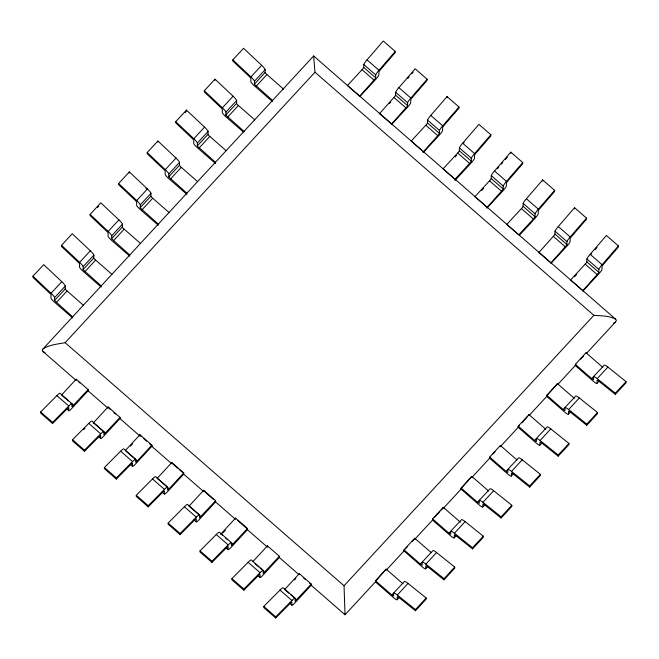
<?xml version="1.0" encoding="UTF-8"?>
<svg xmlns="http://www.w3.org/2000/svg" width="659" height="659" viewBox="0 0 659 659"><rect width="100%" height="100%" fill="white"/><g stroke="black" fill="none" stroke-linecap="round" stroke-linejoin="round"><path stroke-width="0.99" d="M32.983 276.228L32.95 277.373L49.252 292.761A2.743 0.502 42.7 0 1 51.023 295.026L50.949 297.893A4.811 0.873 42.7 0 0 54.499 302.168L72.63 317.967L72.663 316.822L54.549 300.611L54.631 297.571L65.34 285.981A6.079 1.104 42.7 0 0 61.781 281.681L43.692 264.63L32.983 276.228L51.072 293.271A6.079 1.104 42.7 0 1 54.631 297.571M88.141 389.601L71.971 406.776L71.996 403.728L60.043 393.316A6.079 0.939 -48.9 0 0 56.863 395.614L40.66 411.949L40.627 413.094L52.58 423.515L67.185 408.819A2.743 0.42 -48.9 0 1 68.775 407.781L68.693 410.656A4.811 0.741 -48.9 0 0 71.872 408.325L88.108 390.746L88.141 389.601L76.189 379.18L61.559 395.021L68.281 400.878M52.58 423.515L52.613 422.361L68.824 406.035A6.079 0.939 -48.9 0 1 71.996 403.728M111.923 274.317L94.632 259.201L93.792 258.007L93.891 255.074A6.079 1.104 42.7 0 0 90.332 250.774L72.243 233.723L61.534 245.313L61.501 246.466L77.803 261.845A2.743 0.502 42.7 0 1 79.582 264.111L79.5 266.986A4.811 0.873 42.7 0 0 83.05 271.261L101.181 287.06M83.372 305.232L66.081 290.108L65.241 288.922L65.34 285.981M120.02 417.378L103.842 434.553L103.875 431.513L91.922 421.093A6.079 0.939 -48.9 0 0 88.743 423.399L72.539 439.726L72.506 440.879L84.459 451.291L99.056 436.604A2.743 0.42 -48.9 0 1 100.646 435.566L100.563 438.433A4.811 0.741 -48.9 0 0 103.743 436.101L119.987 418.523L120.02 417.378L108.068 406.957L93.216 423.045M76.172 379.757L76.189 379.18M101.214 285.907L83.1 269.696L83.182 266.664L93.891 255.074M140.474 243.41L123.192 228.294L122.343 227.1L122.442 224.159A6.079 1.104 42.7 0 0 118.892 219.859L100.794 202.815L90.085 214.406L90.052 215.551L106.363 230.938A2.743 0.502 42.7 0 1 108.134 233.204L108.051 236.079A4.811 0.873 42.7 0 0 111.61 240.346L129.732 256.145M84.459 451.291L84.492 450.146L100.695 433.811A6.079 0.939 -48.9 0 1 103.875 431.513M137.261 460.995L135.672 462.313L135.746 459.29L123.793 448.87A6.079 0.939 -48.9 0 0 120.613 451.176L104.41 467.511L104.377 468.656L116.33 479.077L130.935 464.381A2.743 0.42 -48.9 0 1 132.517 463.343L132.443 466.218A4.811 0.741 -48.9 0 0 135.622 463.887L151.858 446.308L151.891 445.154L139.939 434.742L125.309 450.583L137.261 460.995L151.891 445.154M129.765 255L111.659 238.789L111.733 235.749L122.442 224.159M108.068 406.957L110.292 409.486M118.636 183.49L118.612 184.644L134.914 200.031A2.743 0.502 42.7 0 1 136.685 202.288L136.602 205.163A4.811 0.873 42.7 0 0 140.161 209.438L158.284 225.238L158.317 224.093L140.21 207.873L140.285 204.842L150.993 193.252A6.079 1.104 42.7 0 0 147.443 188.952L129.345 171.9L118.636 183.49L136.734 200.542A6.079 1.104 42.7 0 1 140.285 204.842M116.33 479.077L116.363 477.923L132.566 461.597A6.079 0.939 -48.9 0 1 135.746 459.29M129.312 173.053L129.345 171.9M169.132 488.78L167.543 490.098L167.625 487.075L155.672 476.655A6.079 0.939 -48.9 0 0 152.493 478.953L136.289 495.288L136.256 496.433L148.209 506.853L162.806 492.158A2.743 0.42 -48.9 0 1 164.396 491.12L164.313 493.995A4.811 0.741 -48.9 0 0 167.493 491.663L183.737 474.085L183.762 472.94L171.81 462.519L157.18 478.36L169.132 488.78L183.762 472.94M197.576 181.587L180.294 166.472L179.446 165.277L179.545 162.345A6.079 1.104 42.7 0 0 175.994 158.045L157.905 140.993L147.196 152.583L147.163 153.728L163.465 169.116A2.743 0.502 42.7 0 1 165.236 171.381L165.162 174.256A4.811 0.873 42.7 0 0 168.712 178.531L186.843 194.331M139.906 435.887L139.939 434.742M169.025 212.495L151.743 197.379L150.895 196.193L150.993 193.252M157.872 142.138L157.905 140.993M148.209 506.853L148.242 505.708L164.445 489.373A6.079 0.939 -48.9 0 1 167.625 487.075M186.876 193.178L168.762 176.966L168.844 173.935L179.545 162.345M226.136 150.68L208.845 135.565L208.005 134.37L208.104 131.429A6.079 1.104 42.7 0 0 204.545 127.129L186.456 110.086L175.747 121.676L175.714 122.821L192.016 138.209A2.743 0.502 42.7 0 1 193.787 140.474L193.713 143.341A4.811 0.873 42.7 0 0 197.263 147.616L215.394 163.416M215.641 500.716L199.471 517.892L199.496 514.852L187.543 504.432A6.079 0.939 -48.9 0 0 184.363 506.738L168.16 523.065L168.127 524.218L180.08 534.63L194.685 519.943A2.743 0.42 -48.9 0 1 196.267 518.905L196.184 521.78A4.811 0.741 -48.9 0 0 199.372 519.449L215.608 501.87L215.641 500.716L203.689 490.304L188.836 506.384M171.777 463.672L171.81 462.519M186.456 110.086L186.423 111.231L185.08 112.681M180.08 534.63L180.113 533.485L196.316 517.15A6.079 0.939 -48.9 0 1 199.496 514.852M215.411 162.847L215.427 162.271L197.313 146.059L197.395 143.019L208.104 131.429M254.671 120.342L254.687 119.765L237.191 104.427L236.556 103.455L236.655 100.522A6.079 1.104 42.7 0 0 233.097 96.222L215.007 79.171L204.298 90.761L204.265 91.914L220.567 107.302A2.743 0.502 42.7 0 1 222.347 109.559L222.264 112.434A4.811 0.873 42.7 0 0 225.815 116.709L243.187 131.849M247.512 528.502L231.342 545.677L231.375 542.629L219.414 532.217A6.079 0.939 -48.9 0 0 216.243 534.515L200.031 550.85L199.998 551.995L211.951 562.415L226.556 547.72A2.743 0.42 -48.9 0 1 228.146 546.682L228.063 549.557A4.811 0.741 -48.9 0 0 231.243 547.225L247.479 529.647L247.512 528.502L235.56 518.081L220.707 534.169M214.974 80.324L215.007 79.171M203.656 491.449L203.689 490.304M211.951 562.415L211.984 561.27L228.195 544.935A6.079 0.939 -48.9 0 1 231.375 542.629M243.962 131.932L243.978 131.355L225.864 115.144L225.946 112.112L236.655 100.522M283.222 89.435L283.238 88.858L265.75 73.52L265.107 72.548L265.206 69.607A6.079 1.104 42.7 0 0 261.656 65.307L243.558 48.264L232.849 59.854L232.816 60.999L249.127 76.386A2.743 0.502 42.7 0 1 250.898 78.652L250.815 81.527A4.811 0.873 42.7 0 0 254.374 85.794L272.497 101.593M279.391 556.278L263.221 573.454L263.246 570.414L251.293 559.993A6.079 0.939 -48.9 0 0 248.113 562.3L231.91 578.627L231.877 579.78L243.83 590.192L258.427 575.505A2.743 0.42 -48.9 0 1 260.017 574.467L259.934 577.333A4.811 0.741 -48.9 0 0 263.114 575.01L279.358 557.432L279.391 556.278L267.439 545.858L252.801 561.707M235.527 519.226L235.56 518.081M272.513 101.025L272.529 100.448L254.423 84.237L254.498 81.205L265.206 69.607M243.83 590.192L243.863 589.047L260.066 572.712A6.079 0.939 -48.9 0 1 263.246 570.414M311.262 584.063L295.092 601.239L295.117 598.191L283.164 587.779A6.079 0.939 -48.9 0 0 279.984 590.077L263.781 606.412L263.748 607.557L275.701 617.977L290.306 603.282A2.743 0.42 -48.9 0 1 291.888 602.244L291.813 605.119A4.811 0.741 -48.9 0 0 294.993 602.787L311.229 585.208L311.262 584.063L299.31 573.643L284.68 589.484L289.161 593.388M267.422 546.435L267.439 545.858M275.701 617.977L275.734 616.824L291.937 600.497A6.079 0.939 -48.9 0 1 295.117 598.191M299.293 574.22L299.31 573.643M359.377 96.527L375.07 78.891L375.663 77.861L375.729 74.92A6.079 0.939 -48.9 0 1 378.974 70.274L395.252 51.443L383.299 41.023L367.022 59.854A6.079 0.939 -48.9 0 0 363.776 64.508L363.71 67.44L362.928 68.717L347.441 85.53L359.394 95.95M379.304 113.883L394.988 96.255L395.581 95.225L395.655 92.285A6.079 0.939 -48.9 0 1 398.893 87.631L415.17 68.808L427.123 79.22L427.09 80.373L412.427 97.359A2.743 0.42 -48.9 0 0 410.804 99.797L410.722 102.672A4.811 0.741 -48.9 0 1 407.476 107.302L391.916 124.147M402.995 583.808L386.174 569.145L375.465 580.736L375.432 581.881L393.563 597.68A4.811 0.873 42.7 0 0 397.179 599.657L399.189 597.491M391.257 124.304L406.941 106.676L407.534 105.638L407.608 102.705A6.079 0.939 -48.9 0 1 410.845 98.051L427.123 79.22M395.252 51.443L395.219 52.588L380.556 69.582A2.743 0.42 -48.9 0 0 378.925 72.02L378.843 74.895A4.811 0.741 -48.9 0 1 375.605 79.517L360.036 96.362M386.174 569.145L375.449 581.312M397.179 599.657L397.262 596.79A2.743 0.502 42.7 0 1 399.074 597.647L415.442 610.736L426.151 599.146L426.184 598.001L408.02 583.446A6.079 1.104 42.7 0 0 404.395 581.493L391.8 594.97L375.465 580.736M431.307 552.687L414.725 538.23L404.016 549.828L403.983 550.973L422.114 566.773A4.811 0.873 42.7 0 0 425.73 568.75L427.74 566.575M423.127 152.089L438.82 134.452L439.413 133.423L439.479 130.482A6.079 0.939 -48.9 0 1 442.724 125.828L459.002 107.005L447.049 96.585L430.772 115.416A6.079 0.939 -48.9 0 0 427.526 120.07L427.46 123.002L426.678 124.279L411.191 141.092L423.144 151.512M414.692 539.383L414.725 538.23M415.442 610.736L415.475 609.591L426.184 598.001M425.73 568.75L425.813 565.875A2.743 0.502 42.7 0 1 427.625 566.74L443.993 579.829L454.702 568.239L454.735 567.086L436.571 552.539A6.079 1.104 42.7 0 0 432.955 550.586L420.351 564.063L404.016 549.828M460.344 522.175L443.276 507.323L432.576 518.913L432.543 520.066L450.665 535.866A4.811 0.873 42.7 0 0 454.29 537.843L456.292 535.668M447.016 97.73L447.049 96.585M443.243 508.468L443.276 507.323M443.993 579.829L444.026 578.676L454.735 567.086M459.002 107.005L458.969 108.15L444.298 125.144A2.743 0.42 -48.9 0 0 442.675 127.582L442.593 130.457A4.811 0.741 -48.9 0 1 439.347 135.079L423.111 152.657M490.873 134.782L474.595 153.613A6.079 0.939 -48.9 0 0 471.35 158.267L471.284 161.2L470.501 162.476L455.015 179.289L443.062 168.877L458.549 152.056L459.331 150.779L459.397 147.847A6.079 0.939 -48.9 0 1 462.643 143.192L478.92 124.37L490.873 134.782L490.84 135.935L476.177 152.921A2.743 0.42 -48.9 0 0 474.546 155.359L474.472 158.234A4.811 0.741 -48.9 0 1 471.226 162.855L454.982 180.442M454.29 537.843L454.364 534.968A2.743 0.502 42.7 0 1 456.176 535.833L472.544 548.914L483.253 537.324L483.286 536.179L465.122 521.623A6.079 1.104 42.7 0 0 461.506 519.679L448.911 533.156L432.576 518.913M488.657 491.07L471.836 476.416L461.127 488.006L461.094 489.151L479.225 504.951A4.811 0.873 42.7 0 0 482.841 506.928L484.843 504.753M471.836 476.416L461.111 488.574M472.544 548.914L472.577 547.769L483.286 536.179M486.877 207.643L502.562 190.014L503.155 188.976L503.229 186.044A6.079 0.939 -48.9 0 1 506.474 181.39L522.744 162.567L510.791 152.147L494.522 170.978A6.079 0.939 -48.9 0 0 491.276 175.623L491.186 178.663L490.428 179.841L474.941 196.654L486.894 207.074M482.841 506.928L482.915 504.061A2.743 0.502 42.7 0 1 484.736 504.918L501.095 518.007L511.804 506.417L511.837 505.272L493.673 490.716A6.079 1.104 42.7 0 0 490.057 488.764L477.462 502.24L461.127 488.006M516.961 459.957L500.387 445.5L489.678 457.091L489.645 458.244L507.776 474.043A4.811 0.873 42.7 0 0 511.392 476.02L513.402 473.846M500.354 446.654L500.387 445.5M510.758 153.292L510.791 152.147M501.095 518.007L501.128 516.862L511.837 505.272M511.392 476.02L511.475 473.146A2.743 0.502 42.7 0 1 513.287 474.01L529.655 487.1L540.364 475.51L540.388 474.356L522.225 459.809A6.079 1.104 42.7 0 0 518.608 457.857L506.013 471.333L489.678 457.091M522.744 162.567L522.711 163.712L508.048 180.706A2.743 0.42 -48.9 0 0 506.425 183.144L506.343 186.011A4.811 0.741 -48.9 0 1 503.097 190.64L486.861 208.219M554.623 190.344L538.345 209.175A6.079 0.939 -48.9 0 0 535.1 213.829L535.009 216.86L534.251 218.038L518.765 234.851L506.812 224.431L522.299 207.618L523.081 206.341L523.147 203.409A6.079 0.939 -48.9 0 1 526.393 198.754L542.67 179.923L554.623 190.344L554.59 191.489L539.927 208.483A2.743 0.42 -48.9 0 0 538.296 210.921L538.214 213.796A4.811 0.741 -48.9 0 1 534.976 218.417L519.407 235.271M545.759 429.256L528.938 414.593L518.229 426.184L518.196 427.329L536.327 443.128A4.811 0.873 42.7 0 0 539.943 445.113L541.953 442.939M528.905 415.738L528.938 414.593M529.655 487.1L529.688 485.947L540.388 474.356M538.675 252.792L554.359 235.156L554.952 234.126L555.026 231.185A6.079 0.939 -48.9 0 1 558.272 226.539L574.541 207.709L586.494 218.121L586.461 219.274L571.798 236.26A2.743 0.42 -48.9 0 0 570.175 238.706L570.093 241.573A4.811 0.741 -48.9 0 1 566.847 246.202L551.286 263.048M542.637 181.077L542.67 179.923M539.943 445.113L540.026 442.238A2.743 0.502 42.7 0 1 541.838 443.095L558.206 456.185L568.915 444.594L568.948 443.449L550.784 428.894A6.079 1.104 42.7 0 0 547.159 426.95L534.564 440.418L518.229 426.184M574.31 398.341L557.489 383.686L546.781 395.276L546.748 396.421L564.878 412.221A4.811 0.873 42.7 0 0 568.495 414.198L571.172 411.298M550.627 263.205L566.312 245.576L566.905 244.538L566.979 241.606A6.079 0.939 -48.9 0 1 570.224 236.952L586.494 218.121M557.489 383.686L546.764 395.845M558.206 456.185L558.239 455.039L568.948 443.449M568.495 414.198L568.577 411.323A2.743 0.502 42.7 0 1 570.389 412.188L586.757 425.277L597.466 413.687L597.499 412.534L579.335 397.987A6.079 1.104 42.7 0 0 575.719 396.034L563.115 409.511L546.781 395.276M574.508 208.854L574.541 207.709M602.87 367.434L586.04 352.771L575.34 364.361L575.307 365.514L593.429 381.314A4.811 0.873 42.7 0 0 597.054 383.291L599.056 381.116M582.498 290.99L598.191 273.353L598.784 272.324L598.85 269.383A6.079 0.939 -48.9 0 1 602.095 264.737L618.373 245.906L606.42 235.485L590.143 254.316A6.079 0.939 -48.9 0 0 586.897 258.971L586.831 261.903L586.049 263.18L570.562 279.993L582.515 290.413M586.024 353.348L586.04 352.771M586.757 425.277L586.79 424.132L597.499 412.534M597.054 383.291L597.128 380.416A2.743 0.502 42.7 0 1 598.94 381.281L615.308 394.37L626.017 382.772L626.05 381.627L607.886 367.079A6.079 1.104 42.7 0 0 604.27 365.127L591.675 378.604L575.34 364.361M618.373 245.906L618.34 247.051L603.669 264.045A2.743 0.42 -48.9 0 0 602.046 266.483L601.964 269.358A4.811 0.741 -48.9 0 1 598.718 273.979L583.157 290.825M615.308 394.37L615.341 393.217L626.05 381.627M313.56 56.592L313.635 55.966L615.712 319.244L616.363 320.505L615.638 321.831L586.345 353.545M54.532 300.512L65.257 288.856M83.083 269.597L93.809 257.941M179.446 165.277L168.762 176.801M254.399 84.138L265.124 72.482M615.712 319.244C609.138 315.554 601.173 315.982 593.883 315.299L314.986 72.218L313.635 55.966L43.033 348.908L42.308 350.234L42.967 351.494L76.271 380.523M407.806 78.446L409.14 76.905M411.809 73.816L413.135 72.268M497.43 168.737L498.764 167.197M501.425 164.107L502.759 162.559M505.428 159.47L507.43 157.155M595.052 249.761L597.054 247.446M97.417 207.585L98.759 206.135M51.072 293.271L61.781 281.681M83.182 266.664A6.079 1.104 42.7 0 0 79.632 262.364L90.332 250.774M111.733 235.749A6.079 1.104 42.7 0 0 108.183 231.449L118.892 219.859M136.734 200.542L147.443 188.952M168.844 173.935A6.079 1.104 42.7 0 0 165.285 169.635L175.994 158.045M197.395 143.019A6.079 1.104 42.7 0 0 193.837 138.72L204.545 127.129M225.946 112.112A6.079 1.104 42.7 0 0 222.396 107.812L233.097 96.222M254.498 81.205A6.079 1.104 42.7 0 0 250.947 76.905L261.656 65.307M111.651 238.624L122.36 227.034M140.21 207.717L150.911 196.127M197.313 145.894L208.022 134.304M225.864 114.987L236.573 103.397M56.328 302.58L67.029 290.99M84.879 271.673L95.588 260.083M113.43 240.766L124.139 229.167M141.982 209.85L152.69 198.26M170.533 178.943L181.241 167.353M199.092 148.028L209.793 136.438M227.643 117.121L238.352 105.531M256.194 86.214L266.903 74.624M43.033 348.908C49.549 344.649 57.687 344.105 65.142 342.688L314.986 72.218M389.436 103.471L390.787 102.005M130.433 446.143L132.467 443.944M455.212 156.834L456.563 155.367M481.671 190.476L483.706 188.276M222.676 533.147L225.378 530.215M294.54 579.92L295.891 578.454M574.59 276.747L576.617 274.548M310.957 585.068L345.036 614.773L344.047 585.76L593.883 315.299M405.343 548.947L407.353 546.772M412.032 541.706L414.709 538.807M434.561 517.315L439.915 511.516M441.258 510.074L443.26 507.9M493.006 454.043L495.016 451.876M518.213 426.76L519.556 425.31M522.233 422.411L527.587 416.612M580.67 359.139L583.347 356.247M375.729 581.551L345.036 614.773L344.888 614.031M386.182 570.224L404.321 550.594M414.783 539.276L432.914 519.646M443.375 508.32L461.506 488.69M471.968 477.363L490.098 457.733M500.56 446.407L517.999 427.534M529.152 415.458L547.291 395.828M557.753 384.502L575.884 364.872M391.8 594.97L393.604 596.115L393.695 593.092A6.079 1.104 42.7 0 1 397.311 595.036L408.02 583.446M420.351 564.063L422.155 565.2L422.246 562.176A6.079 1.104 42.7 0 1 425.862 564.129L436.571 552.539M448.911 533.156L450.731 534.235L450.797 531.269A6.079 1.104 42.7 0 1 454.413 533.222L465.122 521.623M477.462 502.24L479.282 503.319L479.348 500.354A6.079 1.104 42.7 0 1 482.965 502.306L493.673 490.716M506.013 471.333L507.809 472.47L507.9 469.447A6.079 1.104 42.7 0 1 511.524 471.399L522.225 459.809M534.564 440.418L536.368 441.563L536.459 438.54A6.079 1.104 42.7 0 1 540.075 440.484L550.784 428.894M563.115 409.511L564.944 410.59L565.01 407.624A6.079 1.104 42.7 0 1 568.626 409.577L579.335 397.987M591.675 378.604L593.471 379.741L593.561 376.717A6.079 1.104 42.7 0 1 597.178 378.67L607.886 367.079M83.627 429.684L85.019 428.284M613.545 323.198L615.638 321.831M42.967 351.494L44.985 352.639M597.178 378.67L615.341 393.217M568.626 409.577L586.79 424.132M540.075 440.484L558.239 455.039M511.524 471.399L529.688 485.947M482.965 502.306L501.128 516.862M454.413 533.222L472.577 547.769M425.862 564.129L444.026 578.676M397.311 595.036L415.475 609.591M367.022 59.854L378.974 70.274M398.893 87.631L410.845 98.051M430.772 115.416L442.724 125.828M462.643 143.192L474.595 153.613M494.522 170.978L506.474 181.39M526.393 198.754L538.345 209.175M558.272 226.539L570.224 236.952M590.143 254.316L602.095 264.737M363.776 64.508L375.729 74.92M395.655 92.285L407.608 102.705M427.526 120.07L439.479 130.482M459.397 147.847L471.35 158.267M491.276 175.623L503.229 186.044M523.147 203.409L535.1 213.829M555.026 231.185L566.979 241.606M586.897 258.971L598.85 269.383M363.694 67.375L375.663 77.861M395.573 95.16L407.526 105.58M427.444 122.936L439.396 133.357M459.331 150.779L471.276 161.134M491.202 178.564L503.146 188.919M523.065 206.283L535.034 216.762M554.944 234.06L566.897 244.481M586.815 261.845L598.767 272.258M362.071 69.689L374.024 80.11M393.95 97.474L405.903 107.887M425.821 125.251L437.774 135.672M457.7 153.036L469.653 163.448M489.571 180.813L501.524 191.234M521.45 208.59L533.403 219.01M553.321 236.375L565.274 246.787M585.192 264.152L597.145 274.572M379.312 113.315L391.265 123.727M538.683 252.216L550.644 262.636M65.142 342.688L344.047 585.76M78.413 381.709L79.912 383.011M114.023 412.74L115.523 414.041M139.922 435.311L141.413 436.62M143.654 438.573L146.644 441.176M149.634 443.779L151.875 445.731M171.793 463.096L177.773 468.302M179.264 469.603L182.255 472.206M203.672 490.873L213.384 499.341M237.784 520.61L247.496 529.07M303.774 578.124L305.274 579.426M309.755 583.33L311.246 584.632M87.886 390.647L108.027 408.201M119.641 418.325L139.782 435.879M151.397 446.003L171.538 463.557M183.161 473.681L203.293 491.235M214.916 501.359L235.049 518.913M247.446 529.712L267.587 547.267M279.202 557.39L298.568 574.269M70.521 402.83L73.511 405.442M93.43 422.798L105.382 433.218M189.8 506.796L201.003 516.557M220.93 533.922L222.421 535.223M225.411 537.826L227.652 539.787M230.642 542.39L232.882 544.342M255.041 563.659L258.781 566.913M260.272 568.215L264.753 572.119M290.652 594.69L296.632 599.904M56.863 395.614L68.824 406.035M88.743 423.399L100.695 433.811M120.613 451.176L132.566 461.597M152.493 478.953L164.445 489.373M184.363 506.738L196.316 517.15M216.243 534.515L228.195 544.935M248.113 562.3L260.066 572.712M279.984 590.077L291.937 600.497M66.452 408.704L68.693 410.656M98.323 436.48L100.563 438.433M130.202 464.266L132.443 466.218M162.073 492.042L164.313 493.995M193.944 519.819L196.184 521.78M225.823 547.604L228.063 549.557M257.694 575.381L259.934 577.333M289.573 603.166L291.813 605.119M40.66 411.949L52.613 422.361M72.539 439.726L84.492 450.146M104.41 467.511L116.363 477.923M136.289 495.288L148.242 505.708M168.16 523.065L180.113 533.485M200.031 550.85L211.984 561.27M231.91 578.627L243.863 589.047M263.781 606.412L275.734 616.824M232.849 59.854L250.947 76.905M204.298 90.761L222.396 107.812M175.747 121.676L193.837 138.72M147.196 152.583L165.285 169.635M90.085 214.406L108.183 231.449M61.534 245.313L79.632 262.364M145.878 188.672A2.743 0.502 42.7 0 1 146.125 188.919M591.263 254.152A2.743 0.42 -48.9 0 1 591.485 253.888M463.994 142.764A2.743 0.42 -48.9 0 1 464.224 142.501"/></g></svg>
